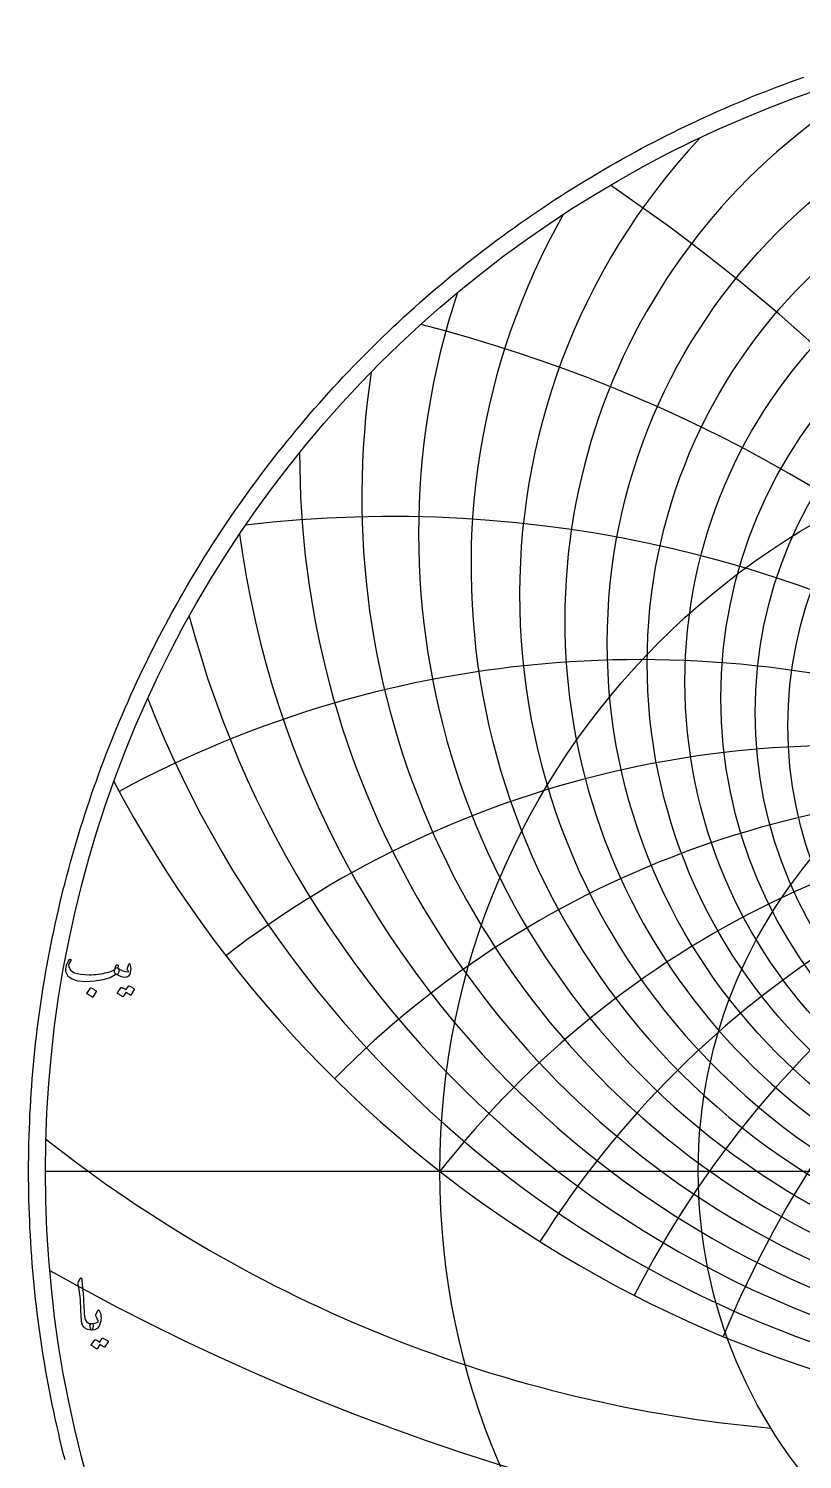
# Model space of a CAD drawing. Header units: millimetres. Extents: x -80 to 80, y -80 to 82.
# Drawn here: x -80.4 to -26.7, y -20 to 79.2 of the extents above; entities that cross this region are included whole.
import ezdxf

# ---------------------------------------------------------------- set-up
doc = ezdxf.new("R2010")
doc.units = ezdxf.units.MM
for name, color, linetype in [('CUT_OUTER', 1, 'Continuous'), ('ENGRAVE', 7, 'Continuous'), ('ENGRAVE_FINE', 8, 'Continuous'), ('TEXT', 5, 'Continuous')]:
    doc.layers.add(name, color=color, linetype=linetype)

msp = doc.modelspace()

# ---------------------------------------------------------------- linework, layer by layer
at = {"layer": 'CUT_OUTER'}
msp.add_lwpolyline([(-77.8401, -20.0063), (-77.9614, -19.5283), (-78.0798, -19.0496), (-78.1952, -18.5701), (-78.3077, -18.09), (-78.4172, -17.6092), (-78.5238, -17.1277), (-78.6274, -16.6455), (-78.728, -16.1628), (-78.8257, -15.6794), (-78.9204, -15.1954), (-79.0122, -14.7109), (-79.101, -14.2258), (-79.1868, -13.7402), (-79.2696, -13.2541), (-79.3494, -12.7674), (-79.4263, -12.2803), (-79.5001, -11.7927), (-79.571, -11.3047), (-79.6388, -10.8163), (-79.7037, -10.3274), (-79.7656, -9.8381), (-79.8244, -9.3485), (-79.8803, -8.8586), (-79.9332, -8.3683), (-79.983, -7.8776), (-80.0298, -7.3867), (-80.0736, -6.8955), (-80.1144, -6.4041), (-80.1522, -5.9124), (-80.187, -5.4205), (-80.2188, -4.9283), (-80.2475, -4.436), (-80.2732, -3.9436), (-80.2959, -3.4509), (-80.3155, -2.9582), (-80.3322, -2.4653), (-80.3458, -1.9724), (-80.3564, -1.4793), (-80.3639, -0.9863), (-80.3685, -0.4931), (-80.37, 0), (-80.3685, 0.4931), (-80.3639, 0.9863), (-80.3564, 1.4793), (-80.3458, 1.9724), (-80.3322, 2.4653), (-80.3155, 2.9582), (-80.2959, 3.4509), (-80.2732, 3.9436), (-80.2475, 4.436), (-80.2188, 4.9283), (-80.187, 5.4205), (-80.1522, 5.9124), (-80.1144, 6.4041), (-80.0736, 6.8955), (-80.0298, 7.3867), (-79.983, 7.8776), (-79.9332, 8.3683), (-79.8803, 8.8586), (-79.8244, 9.3485), (-79.7656, 9.8381), (-79.7037, 10.3274), (-79.6388, 10.8163), (-79.571, 11.3047), (-79.5001, 11.7927), (-79.4263, 12.2803), (-79.3494, 12.7674), (-79.2696, 13.2541), (-79.1868, 13.7402), (-79.101, 14.2258), (-79.0122, 14.7109), (-78.9204, 15.1954), (-78.8257, 15.6794), (-78.728, 16.1628), (-78.6274, 16.6455), (-78.5238, 17.1277), (-78.4172, 17.6092), (-78.3077, 18.09), (-78.1952, 18.5701), (-78.0798, 19.0496), (-77.9614, 19.5283), (-77.8401, 20.0063), (-77.7159, 20.4836), (-77.5888, 20.96), (-77.4587, 21.4357), (-77.3257, 21.9106), (-77.1898, 22.3846), (-77.051, 22.8578), (-76.9093, 23.3302), (-76.7647, 23.8016), (-76.6172, 24.2722), (-76.4668, 24.7419), (-76.3136, 25.2106), (-76.1575, 25.6784), (-75.9985, 26.1452), (-75.8366, 26.611), (-75.6719, 27.0758), (-75.5043, 27.5396), (-75.3339, 28.0024), (-75.1607, 28.4641), (-74.9846, 28.9248), (-74.8057, 29.3843), (-74.624, 29.8428), (-74.4395, 30.3001), (-74.2522, 30.7563), (-74.0621, 31.2113), (-73.8692, 31.6651), (-73.6735, 32.1178), (-73.475, 32.5692), (-73.2738, 33.0195), (-73.0698, 33.4684), (-72.8631, 33.9162), (-72.6536, 34.3626), (-72.4414, 34.8078), (-72.2265, 35.2516), (-72.0088, 35.6941), (-71.7884, 36.1353), (-71.5654, 36.5751), (-71.3396, 37.0135), (-71.1111, 37.4505), (-70.88, 37.8862), (-70.6462, 38.3204), (-70.4098, 38.7531), (-70.1706, 39.1844), (-69.9289, 39.6142), (-69.6845, 40.0426), (-69.4375, 40.4694), (-69.1879, 40.8947), (-68.9356, 41.3184), (-68.6808, 41.7406), (-68.4234, 42.1613), (-68.1634, 42.5803), (-67.9009, 42.9978), (-67.6358, 43.4136), (-67.3681, 43.8278), (-67.0979, 44.2403), (-66.8252, 44.6512), (-66.55, 45.0604), (-66.2722, 45.4679), (-65.992, 45.8736), (-65.7093, 46.2777), (-65.4241, 46.68), (-65.1364, 47.0806), (-64.8463, 47.4794), (-64.5538, 47.8764), (-64.2588, 48.2715), (-63.9614, 48.6649), (-63.6616, 49.0565), (-63.3594, 49.4462), (-63.0548, 49.834), (-62.7479, 50.22), (-62.4385, 50.604), (-62.1269, 50.9862), (-61.8128, 51.3664), (-61.4965, 51.7447), (-61.1778, 52.1211), (-60.8569, 52.4955), (-60.5336, 52.8679), (-60.2081, 53.2384), (-59.8803, 53.6068), (-59.5502, 53.9732), (-59.2179, 54.3376), (-58.8834, 54.6999), (-58.5467, 55.0602), (-58.2077, 55.4184), (-57.8666, 55.7745), (-57.5233, 56.1285), (-57.1778, 56.4804), (-56.8302, 56.8302), (-56.4804, 57.1778), (-56.1285, 57.5233), (-55.7745, 57.8666), (-55.4184, 58.2077), (-55.0602, 58.5467), (-54.6999, 58.8834), (-54.3376, 59.2179), (-53.9732, 59.5502), (-53.6068, 59.8803), (-53.2384, 60.2081), (-52.8679, 60.5336), (-52.4955, 60.8569), (-52.1211, 61.1778), (-51.7447, 61.4965), (-51.3664, 61.8128), (-50.9862, 62.1269), (-50.604, 62.4385), (-50.22, 62.7479), (-49.834, 63.0548), (-49.4462, 63.3594), (-49.0565, 63.6616), (-48.6649, 63.9614), (-48.2715, 64.2588), (-47.8764, 64.5538), (-47.4794, 64.8463), (-47.0806, 65.1364), (-46.68, 65.4241), (-46.2777, 65.7093), (-45.8736, 65.992), (-45.4679, 66.2722), (-45.0604, 66.55), (-44.6512, 66.8252), (-44.2403, 67.0979), (-43.8278, 67.3681), (-43.4136, 67.6358), (-42.9978, 67.9009), (-42.5803, 68.1634), (-42.1613, 68.4234), (-41.7406, 68.6808), (-41.3184, 68.9356), (-40.8947, 69.1879), (-40.4694, 69.4375), (-40.0426, 69.6845), (-39.6142, 69.9289), (-39.1844, 70.1706), (-38.7531, 70.4098), (-38.3204, 70.6462), (-37.8862, 70.88), (-37.4505, 71.1111), (-37.0135, 71.3396), (-36.5751, 71.5654), (-36.1353, 71.7884), (-35.6941, 72.0088), (-35.2516, 72.2265), (-34.8078, 72.4414), (-34.3626, 72.6536), (-33.9162, 72.8631), (-33.4684, 73.0698), (-33.0195, 73.2738), (-32.5692, 73.475), (-32.1178, 73.6735), (-31.6651, 73.8692), (-31.2113, 74.0621), (-30.7563, 74.2522), (-30.3001, 74.4395), (-29.8428, 74.624), (-29.3843, 74.8057), (-28.9248, 74.9846), (-28.4641, 75.1607), (-28.0024, 75.3339), (-27.5396, 75.5043), (-27.0758, 75.6719), (-26.611, 75.8366)], dxfattribs=at)
at = {"layer": 'ENGRAVE'}
msp.add_lwpolyline([(-79.2, 0), (79.2, 0)], dxfattribs=at)
for centre, radius in [((0, 0), 79.2), ((0, 36.6179), 40.2432), ((0, 30.8846), 27.7138), ((0, 0), 51.8435), ((0, 0), 33.9362)]:
    msp.add_circle(centre, radius, dxfattribs=at)
for centre, radius, start, end in [((0, 46.7171), 57.2648, 171.282976, 8.717024), ((0, 66.3566), 84.2078, 207.85457, 332.14543), ((0, -40.5046), 65.7903, 38, 142), ((0, -40.5046), 65.7903, 38, 142), ((-20.4816, 76.4384), 94.6048, 231.659303, 264.895559)]:
    msp.add_arc(centre, radius, start, end, dxfattribs=at)
at = {"layer": 'ENGRAVE_FINE'}
for centre, radius in [((0, 35.2092), 37.4727), ((0, 33.9468), 34.8518), ((0, 32.8143), 32.3619), ((0, 31.7975), 29.9871)]:
    msp.add_circle(centre, radius, dxfattribs=at)
for centre, radius, start, end in [((0, 38.193), 43.185, 116.622369, 63.377631), ((0, 39.9582), 46.3238, 136.887687, 43.112313), ((-113.9522, -40.5046), 131.5806, 10.542635, 55.81567), ((-113.9522, -40.5046), 131.5806, 10.542635, 55.81567), ((0, 41.9425), 49.6906, 150.630181, 29.369819), ((0, 44.181), 53.3224, 161.726, 18.274), ((-78.4059, -40.5046), 102.3516, 14.286701, 75.731907), ((-78.4059, -40.5046), 102.3516, 14.286701, 75.731907), ((0, 49.6048), 61.5739, 179.806229, 0.193771), ((-55.2046, -40.5046), 85.8832, 18.243409, 96.767474), ((-55.2046, -40.5046), 85.8832, 18.243409, 96.767474), ((0, 52.9121), 66.3197, 187.576547, 352.423453), ((0, 56.7256), 71.5915, 194.768857, 345.231143), ((-37.9841, -40.5046), 75.9681, 22.487353, 118.376898), ((-37.9841, -40.5046), 75.9681, 22.487353, 118.376898), ((37.9841, -40.5046), 75.9681, 61.623102, 157.512647), ((37.9841, -40.5046), 75.9681, 61.623102, 157.512647), ((0, 61.1578), 77.5039, 201.500544, 338.499456), ((-23.9457, -40.5046), 70.0126, 27.110708, 127.628622), ((-23.9457, -40.5046), 70.0126, 27.110708, 127.628622), ((23.9457, -40.5046), 70.0126, 52.371378, 152.889292), ((23.9457, -40.5046), 70.0126, 52.371378, 152.889292), ((-11.6006, -40.5046), 66.8052, 32.230674, 135.378051), ((-11.6006, -40.5046), 66.8052, 32.230674, 135.378051), ((11.6006, -40.5046), 66.8052, 44.621949, 147.769326), ((11.6006, -40.5046), 66.8052, 44.621949, 147.769326), ((0, 133.2267), 160.7923, 240.613342, 299.386658)]:
    msp.add_arc(centre, radius, start, end, dxfattribs=at)
at = {"layer": 'TEXT'}
for points in [[(-74.1873, 14.0879), (-74.1825, 14.0854), (-74.178, 14.0829), (-74.1737, 14.0804), (-74.1698, 14.0779), (-74.1659, 14.0751), (-74.1617, 14.0716), (-74.1572, 14.0676), (-74.1524, 14.0629), (-74.1121, 14.0154), (-74.0962, 13.948), (-74.1046, 13.8605), (-74.1374, 13.7531), (-74.1677, 13.6879), (-74.1986, 13.647), (-74.2301, 13.6304), (-74.2623, 13.6382), (-74.2785, 13.646), (-74.2922, 13.6495), (-74.3035, 13.6485), (-74.3122, 13.6432), (-74.7219, 13.419), (-75.2115, 13.261), (-75.7811, 13.1692), (-76.4306, 13.1436), (-76.9558, 13.1886), (-77.3524, 13.3085), (-77.6203, 13.5033), (-77.7596, 13.7731), (-77.7811, 13.9005), (-77.7858, 14.0279), (-77.7736, 14.1553), (-77.7446, 14.2827), (-77.7049, 14.3954), (-77.6559, 14.4988), (-77.5975, 14.5928), (-77.5297, 14.6774), (-77.5169, 14.688), (-77.5035, 14.6949), (-77.4895, 14.698), (-77.4748, 14.6974), (-77.461, 14.6915), (-77.4498, 14.6837), (-77.4411, 14.674), (-77.4348, 14.6624), (-77.432, 14.6512), (-77.4336, 14.6374), (-77.4395, 14.6212), (-77.4498, 14.6025), (-77.5222, 14.4963), (-77.5697, 14.3926), (-77.5922, 14.2915), (-77.5897, 14.1928), (-77.471, 13.9455), (-77.195, 13.7681), (-76.7616, 13.6607), (-76.1708, 13.6232), (-76.0086, 13.6257), (-75.8467, 13.6332), (-75.6851, 13.6457), (-75.5238, 13.6632), (-75.3638, 13.6857), (-75.2059, 13.7132), (-75.0503, 13.7456), (-74.8968, 13.7831), (-74.7478, 13.8256), (-74.6257, 13.868), (-74.5305, 13.9105), (-74.4621, 13.953), (-74.4357, 13.9755), (-74.4115, 14.0029), (-74.3895, 14.0354), (-74.3697, 14.0729), (-74.3511, 14.1147), (-74.3328, 14.1603), (-74.3149, 14.2096), (-74.2972, 14.2627), (-74.2904, 14.279), (-74.2798, 14.2927), (-74.2654, 14.3039), (-74.2473, 14.3127), (-74.2279, 14.3174), (-74.2098, 14.3164), (-74.193, 14.3099), (-74.1773, 14.2977), (-74.1648, 14.2808), (-74.1574, 14.2602), (-74.1549, 14.2359), (-74.1574, 14.2078)], [(-74.3372, 13.6882), (-74.3915, 13.7397), (-74.4196, 13.8043), (-74.4215, 13.8821), (-74.3972, 13.973), (-74.3444, 14.0545), (-74.296, 14.1041), (-74.252, 14.1219), (-74.2123, 14.1078), (-74.025, 13.9839), (-73.8376, 13.8968), (-73.6502, 13.8465), (-73.4629, 13.8331), (-73.4563, 13.8343), (-73.4516, 13.8381), (-73.4488, 13.8443), (-73.4479, 13.853), (-73.4526, 13.8696), (-73.4666, 13.8943), (-73.4901, 13.9271), (-73.5228, 13.968), (-73.5291, 13.9804), (-73.5328, 13.9929), (-73.5341, 14.0054), (-73.5328, 14.0179), (-73.4129, 14.3627), (-73.4073, 14.3758), (-73.4004, 14.3851), (-73.3923, 14.3908), (-73.383, 14.3926), (-73.3736, 14.3911), (-73.3655, 14.3864), (-73.3586, 14.3786), (-73.353, 14.3676), (-73.3155, 14.2555), (-73.293, 14.1441), (-73.2855, 14.0332), (-73.293, 13.923), (-73.3174, 13.7859), (-73.3505, 13.6744), (-73.3923, 13.5886), (-73.4429, 13.5283), (-73.4813, 13.4952), (-73.5166, 13.4708), (-73.5488, 13.4552), (-73.5778, 13.4484), (-73.7452, 13.4446), (-73.9275, 13.4833), (-74.1249, 13.5645), (-74.3372, 13.6882)], [(-76.0809, 12.6989), (-76.0746, 12.7052), (-76.0659, 12.7089), (-76.0546, 12.7102), (-76.0409, 12.7089), (-75.9438, 12.6696), (-75.8523, 12.6215), (-75.7664, 12.5647), (-75.6862, 12.4991), (-75.6784, 12.4891), (-75.6749, 12.4791), (-75.6759, 12.4691), (-75.6812, 12.4591), (-75.916, 12.0794), (-75.9247, 12.0704), (-75.936, 12.0682), (-75.9497, 12.0729), (-75.966, 12.0844), (-75.98, 12.0944), (-76.0022, 12.1094), (-76.0325, 12.1294), (-76.0709, 12.1544), (-76.118, 12.1843), (-76.1745, 12.2193), (-76.2404, 12.2593), (-76.3157, 12.3042), (-76.3257, 12.3117), (-76.3307, 12.3192), (-76.3307, 12.3267), (-76.3257, 12.3342)], [(-73.4479, 12.8388), (-73.4417, 12.8451), (-73.4329, 12.8488), (-73.4217, 12.8501), (-73.4079, 12.8488), (-73.3588, 12.8304), (-73.3111, 12.8101), (-73.2651, 12.7879), (-73.2206, 12.7639), (-73.1773, 12.7377), (-73.135, 12.7089), (-73.0936, 12.6777), (-73.0532, 12.644), (-73.0454, 12.6337), (-73.042, 12.6227), (-73.0429, 12.6112), (-73.0482, 12.599), (-73.288, 12.2193), (-73.2946, 12.2143), (-73.3043, 12.2143), (-73.3171, 12.2193), (-73.333, 12.2293), (-73.3439, 12.2385), (-73.3617, 12.2512), (-73.3864, 12.2672), (-73.4179, 12.2868), (-73.4566, 12.31), (-73.5029, 12.3373), (-73.5566, 12.3687), (-73.6178, 12.4042), (-73.8076, 12.1094), (-73.8164, 12.1003), (-73.8276, 12.0982), (-73.8413, 12.1028), (-73.8576, 12.1144), (-73.8716, 12.1244), (-73.8938, 12.1394), (-73.9241, 12.1594), (-73.9625, 12.1843), (-74.0097, 12.2143), (-74.0662, 12.2493), (-74.1321, 12.2893), (-74.2073, 12.3342), (-74.2151, 12.3417), (-74.2186, 12.3492), (-74.2176, 12.3567), (-74.2123, 12.3642), (-73.9675, 12.7289), (-73.9613, 12.7352), (-73.9525, 12.7389), (-73.9413, 12.7402), (-73.9275, 12.7389), (-73.8857, 12.7253), (-73.8451, 12.7096), (-73.8058, 12.6916), (-73.7677, 12.6715), (-73.7308, 12.6494), (-73.6952, 12.6259), (-73.6609, 12.6007), (-73.6278, 12.574)], [(-76.7611, -7.4097), (-76.7515, -7.3948), (-76.7424, -7.3848), (-76.734, -7.3798), (-76.7262, -7.3798), (-76.7143, -7.3863), (-76.7037, -7.406), (-76.6943, -7.4388), (-76.6862, -7.4847), (-76.645, -7.8578), (-76.6113, -8.2029), (-76.585, -8.5198), (-76.5663, -8.8087), (-76.5543, -9.0557), (-76.5432, -9.277), (-76.533, -9.4728), (-76.5238, -9.643), (-76.5159, -9.7876), (-76.5095, -9.9066), (-76.5046, -9.9999), (-76.5013, -10.0677), (-76.457, -10.2707), (-76.359, -10.4199), (-76.2072, -10.5155), (-76.0017, -10.5573), (-75.9446, -10.5723), (-75.9081, -10.6073), (-75.8921, -10.6622), (-75.8968, -10.7372), (-75.9202, -10.8552), (-75.9455, -10.9395), (-75.9727, -10.9901), (-76.0017, -11.007), (-76.2909, -10.9689), (-76.5038, -10.8546), (-76.6406, -10.6641), (-76.7012, -10.3974), (-76.7107, -10.2699), (-76.7193, -10.142), (-76.727, -10.0138), (-76.7337, -9.8853), (-76.7398, -9.7565), (-76.7455, -9.6274), (-76.751, -9.498), (-76.7562, -9.3682), (-76.7655, -9.1208), (-76.7786, -8.898), (-76.7955, -8.6998), (-76.8161, -8.5264), (-76.8405, -8.3598), (-76.8686, -8.1823), (-76.9004, -7.9938), (-76.936, -7.7944), (-76.9407, -7.7585), (-76.9398, -7.7257), (-76.9332, -7.6961), (-76.921, -7.6695)], [(-75.702, -9.9528), (-75.5621, -9.643), (-75.5415, -9.609), (-75.5196, -9.5968), (-75.4965, -9.6065), (-75.4721, -9.638), (-75.4272, -9.7325), (-75.3922, -9.831), (-75.3672, -9.9336), (-75.3522, -10.0402), (-75.3476, -10.1515), (-75.3535, -10.2682), (-75.37, -10.3901), (-75.3972, -10.5173), (-75.48, -10.7315), (-75.6083, -10.8846), (-75.7822, -10.9764), (-76.0017, -11.007), (-76.027, -10.991), (-76.0529, -10.9433), (-76.0795, -10.8636), (-76.1067, -10.7522), (-76.1145, -10.6925), (-76.1129, -10.6435), (-76.102, -10.6051), (-76.0817, -10.5773), (-76.0654, -10.5667), (-76.0467, -10.5598), (-76.0255, -10.5567), (-76.0017, -10.5573), (-75.8634, -10.5529), (-75.7432, -10.5248), (-75.6411, -10.473), (-75.5571, -10.3974), (-75.5533, -10.3915), (-75.5521, -10.3837), (-75.5533, -10.374), (-75.5571, -10.3625), (-75.5768, -10.2919), (-75.6058, -10.2201), (-75.6442, -10.147), (-75.692, -10.0727), (-75.7076, -10.0446), (-75.7145, -10.0152), (-75.7126, -9.9846), (-75.702, -9.9528)], [(-75.2573, -11.5715), (-75.2511, -11.5653), (-75.2423, -11.5615), (-75.2311, -11.5603), (-75.2173, -11.5615), (-75.1682, -11.58), (-75.1205, -11.6002), (-75.0745, -11.6224), (-75.03, -11.6465), (-74.9867, -11.6727), (-74.9444, -11.7014), (-74.9031, -11.7326), (-74.8626, -11.7664), (-74.8548, -11.7767), (-74.8514, -11.7876), (-74.8523, -11.7992), (-74.8576, -11.8113), (-75.0974, -12.191), (-75.104, -12.196), (-75.1137, -12.196), (-75.1265, -12.191), (-75.1424, -12.181), (-75.1533, -12.1718), (-75.1711, -12.1592), (-75.1958, -12.1431), (-75.2273, -12.1236), (-75.2661, -12.1003), (-75.3123, -12.073), (-75.366, -12.0416), (-75.4272, -12.0062), (-75.617, -12.301), (-75.6258, -12.31), (-75.637, -12.3122), (-75.6508, -12.3075), (-75.667, -12.296), (-75.681, -12.286), (-75.7032, -12.271), (-75.7335, -12.251), (-75.7719, -12.226), (-75.8191, -12.196), (-75.8756, -12.1611), (-75.9415, -12.1211), (-76.0167, -12.0761), (-76.0245, -12.0686), (-76.028, -12.0611), (-76.027, -12.0536), (-76.0217, -12.0462), (-75.7769, -11.6814), (-75.7707, -11.6752), (-75.7619, -11.6714), (-75.7507, -11.6702), (-75.7369, -11.6714), (-75.6951, -11.685), (-75.6545, -11.7008), (-75.6152, -11.7187), (-75.5771, -11.7389), (-75.5402, -11.7609), (-75.5046, -11.7845), (-75.4703, -11.8096), (-75.4372, -11.8363)]]:
    msp.add_lwpolyline(points, close=True, dxfattribs=at)

doc.saveas('drawing.dxf')
